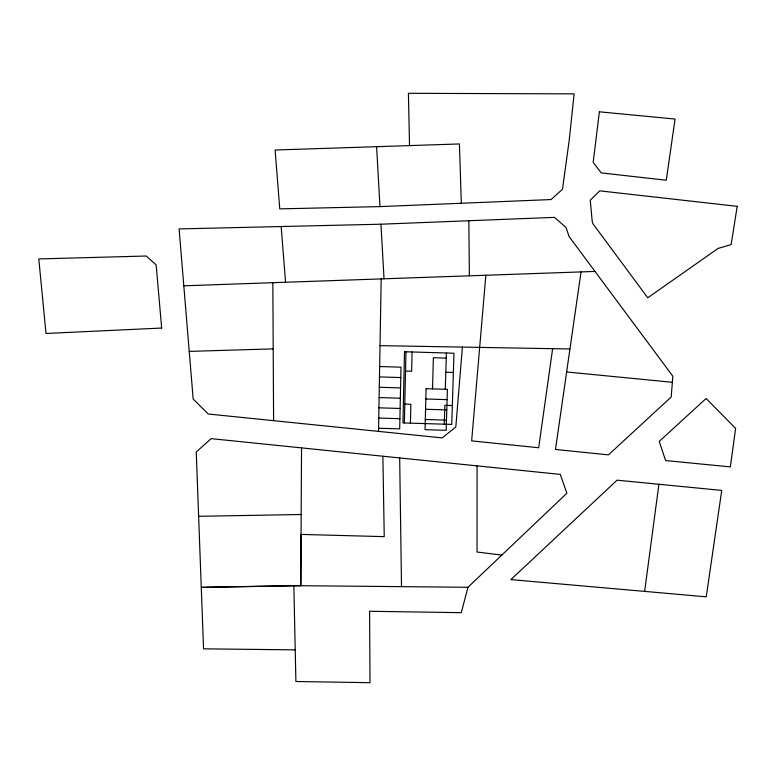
<?xml version="1.0" encoding="UTF-8"?>
<svg xmlns="http://www.w3.org/2000/svg" width="776" height="776" viewBox="0 0 776 776"><rect width="100%" height="100%" fill="white"/><g stroke="black" fill="none" stroke-linecap="round" stroke-linejoin="round"><path stroke-width="1.16" d="M477.085 465.881L477.036 552.017L501.8 555.112M301.534 447.888L560.301 474.398L566.878 493.245L467.947 587.277L293.842 585.637L201.294 587.354L300.778 585.696L301.534 447.888L211.179 438.644L196.241 451.981L203.554 648.833L295.229 649.861M300.778 585.696L301.078 534.412L384.246 536.643L382.869 456.24M378.533 431.388L381.181 278.904M404.383 422.949L405.964 351.79M410.426 423.133L410.863 404.277L404.8 404.083M412.085 351.974L411.639 371.219L405.538 371.035M432.533 388.883L433.386 357.707L446.248 358.095M444.27 424.181L444.832 405.315L452.34 405.547M445.308 389.271L446.394 353.002M462.409 347.095L455.813 427.013L442.204 437.887L208.201 413.996L193.166 399.039L179.101 228.92L380.948 224.206L554.452 217.367L566.034 227.494L569.08 236.544L672.84 376.234L671.201 397.021L608.462 454.872L555.48 449.459L581.04 271.91M485.854 275.228L471.653 440.884L538.68 447.742L552.628 348.676M644.633 591.409L658.911 484.272L721.738 490.413L706.247 596.822L510.88 579.604L617.065 480.169L658.911 484.272M467.947 587.277L461.293 612.671L369.589 611.265L370.006 682.686L295.899 681.503L293.842 585.637M461.322 203.263L459.421 143.948L275.111 150.03L279.758 208.87L379.968 206.61L551.057 199.558L562.484 189.266L569.196 140.34L574.124 93.867L408.409 93.314L409.534 145.587M183.825 285.81L595.008 271.425M189.247 351.392L273.2 348.88M198.637 516.302L301.166 514.507M380.007 345.64L569.972 348.987M379.648 366.534L401.008 367.174L399.688 428.885L378.581 428.226M445.822 372.257L453.378 372.48M379.474 376.913L400.785 377.563M379.289 387.263L400.561 387.903M379.115 397.564L400.338 398.214M425.84 398.99L447.092 399.64M378.94 407.827L400.125 408.477M425.568 409.262L446.782 409.912M378.756 418.051L399.902 418.7M425.296 419.486L446.472 420.136M566.625 371.956L672.365 382.296M281.155 226.437L285.568 282.26M376.602 146.693L379.968 206.61M380.948 224.206L384.033 278.797M399.679 457.966L401.512 586.656M468.85 220.743L469.373 275.82M272.842 282.687L273.598 420.679M404.509 351.751L402.948 422.91L451.748 424.414L453.979 353.225L404.509 351.751M426.102 388.689L425.035 429.671L446.161 430.331L447.403 389.329L426.102 388.689M599.382 111.812L593.174 162.349L601.206 172.883L666.264 180.245L675.072 119.058L599.382 111.812M735.6 428.41L730.352 466.89L665.604 460.556L659.231 441.418L706.111 398.486L735.6 428.41M737.2 206.338L731.147 244.547L718.062 248.446L647.766 297.79L592.971 223.789L592.204 221.403L590.255 200.179L599.732 190.847L737.2 206.338M161.67 328.044L45.997 333.467L38.8 258.941L146.208 256.012L156.141 264.878L161.67 328.044"/></g></svg>
